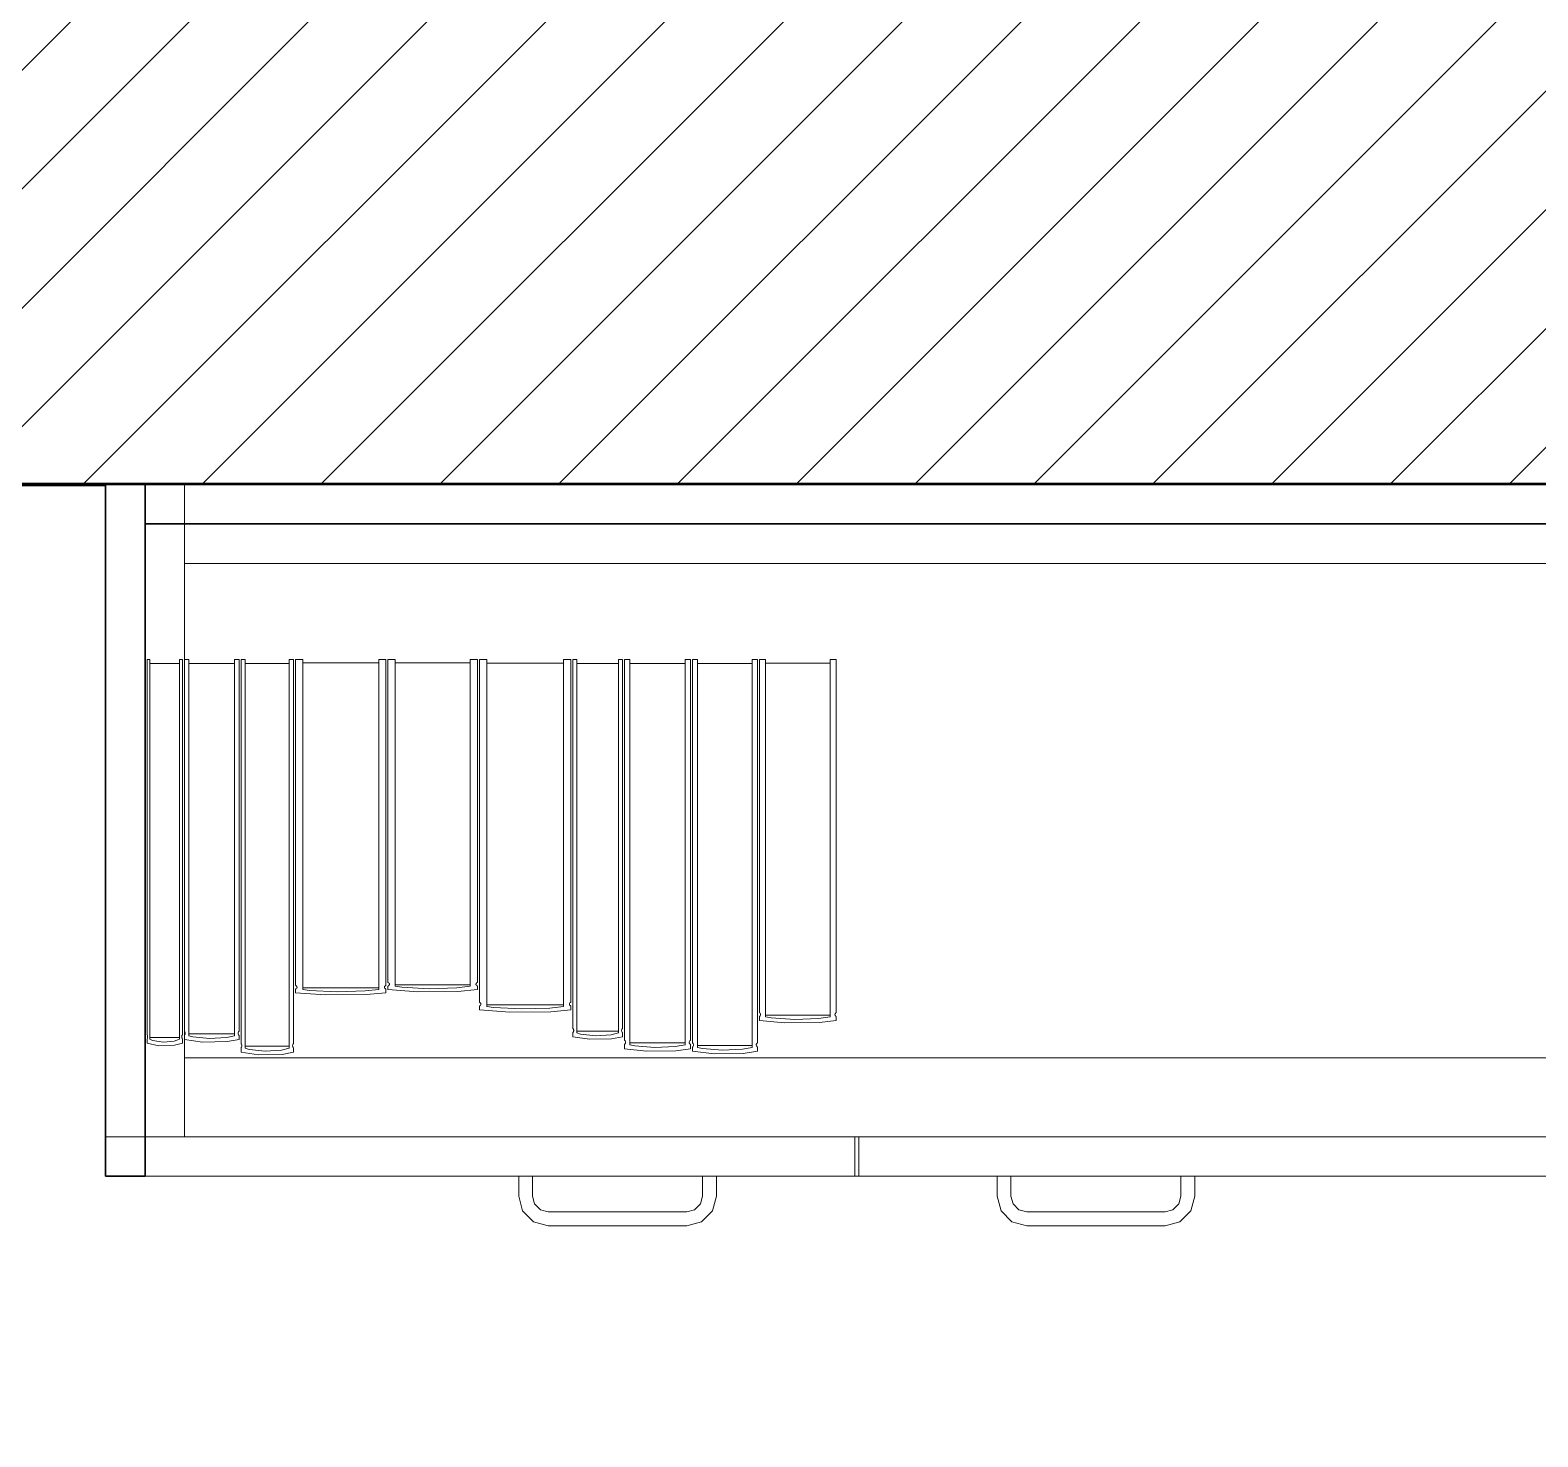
# Model space of a CAD drawing. Header units: inches. Extents: x -19 to 5698, y -728 to 92.
# Drawn here: x 414.781 to 415.544, y 10.968 to 11.68 of the extents above; entities that cross this region are included whole.
import ezdxf

# ---------------------------------------------------------------- set-up
doc = ezdxf.new("R2010")
doc.units = ezdxf.units.IN
doc.header["$MEASUREMENT"] = 0
doc.set_wipeout_variables(frame=1)
doc.linetypes.add('HIDDEN', pattern=[0.375, 0.25, -0.125])
doc.linetypes.add('Wipeout_Contour', pattern=[1, 0, -1])
doc.layers.add('00 conduct tomacorr', color=120, linetype='HIDDEN', lineweight=30)
for name, color, linetype in [('02 _ ARQ _ ZON _ Espacio.3D', 7, 'Continuous'), ('Estructura - 04 MURO', 7, 'Continuous'), ('Interior - Mobiliario', 7, 'Continuous')]:
    doc.layers.add(name, color=color, linetype=linetype)

msp = doc.modelspace()

# ---------------------------------------------------------------- linework, layer by layer
at = {"layer": '02 _ ARQ _ ZON _ Espacio.3D', "color": 254, "linetype": 'Continuous', "lineweight": 0, "flags": 128}
msp.add_lwpolyline([(407.12004, 16.5), (407.12004, 8.1), (407.57006, 8.1), (407.57006, 7.7), (407.77006, 7.7), (407.77006, 7.33105), (413.67006, 7.33105), (413.67006, 7.7), (414.07006, 7.7), (414.07006, 8.1), (414.57006, 8.1), (414.57006, 7.35), (420.67006, 7.35), (420.67006, 7.7), (421.07006, 7.7), (421.07006, 8.1), (421.42006, 8.1), (421.41994, 11.45), (413.47005, 11.44992), (413.47005, 16.9), (413.47005, 17.35), (407.57006, 17.34932), (407.57006, 16.5)], close=True, dxfattribs=at)
at = {"layer": 'Interior - Mobiliario', "color": 175, "linetype": 'Continuous', "lineweight": 13}
for p, q in [((414.83921, 11.43), (416.29921, 11.43)), ((414.83921, 11.12), (414.83921, 11.43)), ((416.27921, 11.41), (414.85921, 11.41)), ((414.85921, 11.16), (414.85921, 11.41)), ((414.85665, 11.16928), (414.85665, 11.36134)), ((414.85665, 11.36134), (414.85808, 11.36134)), ((414.85808, 11.36134), (414.85808, 11.1716)), ((414.85908, 11.1734), (414.85908, 11.36134)), ((414.85908, 11.36134), (414.86129, 11.36134)), ((414.86129, 11.36134), (414.86129, 11.17111)), ((414.86129, 11.35942), (414.88453, 11.35942)), ((414.88453, 11.17111), (414.88453, 11.36134)), ((414.88453, 11.36134), (414.88675, 11.36134)), ((414.88675, 11.36134), (414.88675, 11.1734)), ((414.88775, 11.16713), (414.88775, 11.36134)), ((414.88775, 11.36134), (414.88987, 11.36134)), ((414.88987, 11.36134), (414.88987, 11.16475)), ((414.88987, 11.35936), (414.91219, 11.35936)), ((414.91219, 11.16475), (414.91219, 11.36134)), ((414.91219, 11.36134), (414.91432, 11.36134)), ((414.91432, 11.36134), (414.91432, 11.16713)), ((414.91532, 11.19655), (414.91532, 11.36134)), ((414.91532, 11.36134), (414.91898, 11.36134)), ((414.91898, 11.36134), (414.91898, 11.19454)), ((414.91898, 11.35966), (414.95739, 11.35966)), ((414.95739, 11.19454), (414.95739, 11.36134)), ((414.95739, 11.36134), (414.96105, 11.36134)), ((414.96105, 11.36134), (414.96105, 11.19655)), ((414.96205, 11.19808), (414.96205, 11.36134)), ((414.96205, 11.36134), (414.96567, 11.36134)), ((414.96567, 11.36134), (414.96567, 11.19609)), ((414.96567, 11.35967), (415.00371, 11.35967)), ((415.00371, 11.19609), (415.00371, 11.36134)), ((415.00371, 11.36134), (415.00733, 11.36134)), ((415.00733, 11.36134), (415.00733, 11.19808)), ((415.00833, 11.18804), (415.00833, 11.36134)), ((415.00833, 11.36134), (415.01203, 11.36134)), ((415.01203, 11.36134), (415.01203, 11.18592)), ((415.01203, 11.35957), (415.05093, 11.35957)), ((415.05093, 11.18592), (415.05093, 11.36134)), ((415.05093, 11.36134), (415.05464, 11.36134)), ((415.05464, 11.36134), (415.05464, 11.18804)), ((415.05564, 11.17477), (415.05564, 11.36134)), ((415.05564, 11.36134), (415.05764, 11.36134)), ((415.05764, 11.36134), (415.05764, 11.17249)), ((415.05764, 11.35944), (415.07869, 11.35944)), ((415.07869, 11.17249), (415.07869, 11.36134)), ((415.07869, 11.36134), (415.0807, 11.36134)), ((415.0807, 11.36134), (415.0807, 11.17477)), ((415.0817, 11.16886), (415.0817, 11.36134)), ((415.0817, 11.36134), (415.08437, 11.36134)), ((415.08437, 11.36134), (415.08437, 11.16651)), ((415.08437, 11.35938), (415.11242, 11.35938)), ((415.11242, 11.16651), (415.11242, 11.36134)), ((415.11242, 11.36134), (415.11509, 11.36134)), ((415.11509, 11.36134), (415.11509, 11.16886)), ((415.11609, 11.16758), (415.11609, 11.36134)), ((415.11609, 11.36134), (415.11872, 11.36134)), ((415.11872, 11.36134), (415.11872, 11.16521)), ((415.11872, 11.35936), (415.14633, 11.35936)), ((415.14633, 11.16521), (415.14633, 11.36134)), ((415.14633, 11.36134), (415.14896, 11.36134)), ((415.14896, 11.36134), (415.14896, 11.16758)), ((415.14996, 11.18282), (415.14996, 11.36134)), ((415.14996, 11.36134), (415.15307, 11.36134)), ((415.15307, 11.36134), (415.15307, 11.18064)), ((415.15307, 11.35952), (415.18572, 11.35952)), ((415.18572, 11.18064), (415.18572, 11.36134)), ((415.18572, 11.36134), (415.18883, 11.36134)), ((415.18883, 11.36134), (415.18883, 11.18282)), ((414.9155, 11.19646), (414.91532, 11.19655)), ((414.91577, 11.19624), (414.9155, 11.19646)), ((414.9608, 11.19641), (414.96054, 11.19619)), ((414.96105, 11.19655), (414.9608, 11.19641)), ((414.96222, 11.19799), (414.96205, 11.19808)), ((414.96205, 11.19624), (414.96229, 11.19637)), ((414.9625, 11.19778), (414.96222, 11.19799)), ((414.96229, 11.19637), (414.96255, 11.19659)), ((414.96269, 11.19755), (414.9625, 11.19778)), ((414.96255, 11.19659), (414.96272, 11.19682)), ((414.96279, 11.19731), (414.96269, 11.19755)), ((414.96272, 11.19682), (414.9628, 11.19706)), ((414.9628, 11.19706), (414.96279, 11.19731)), ((415.00371, 11.19693), (414.96567, 11.19693)), ((415.00666, 11.1975), (415.00657, 11.19726)), ((415.00657, 11.19726), (415.00658, 11.19701)), ((415.00658, 11.19701), (415.00669, 11.19677)), ((415.00683, 11.19773), (415.00666, 11.1975)), ((415.00669, 11.19677), (415.00688, 11.19654)), ((415.00709, 11.19795), (415.00683, 11.19773)), ((415.00688, 11.19654), (415.00715, 11.19633)), ((415.00733, 11.19808), (415.00709, 11.19795)), ((415.00715, 11.19633), (415.00733, 11.19624)), ((414.91532, 11.19468), (414.91556, 11.19482)), ((414.91532, 11.19285), (414.91532, 11.19468)), ((414.93057, 11.19172), (414.91532, 11.19285)), ((414.91556, 11.19482), (414.91582, 11.19504)), ((414.91597, 11.19601), (414.91577, 11.19624)), ((414.91582, 11.19504), (414.916, 11.19528)), ((414.91607, 11.19577), (414.91597, 11.19601)), ((414.916, 11.19528), (414.91608, 11.19552)), ((414.91608, 11.19552), (414.91607, 11.19577)), ((414.95739, 11.19538), (414.91898, 11.19538)), ((414.91898, 11.19454), (414.92244, 11.19404)), ((414.92244, 11.19404), (414.93646, 11.19333)), ((414.95102, 11.19193), (414.93057, 11.19172)), ((414.93646, 11.19333), (414.95054, 11.19376)), ((414.95054, 11.19376), (414.95739, 11.19454)), ((414.96105, 11.19285), (414.95102, 11.19193)), ((414.96036, 11.19596), (414.96028, 11.19571)), ((414.96028, 11.19571), (414.96029, 11.19547)), ((414.96029, 11.19547), (414.9604, 11.19522)), ((414.96054, 11.19619), (414.96036, 11.19596)), ((414.9604, 11.19522), (414.96059, 11.19499)), ((414.96059, 11.19499), (414.96087, 11.19478)), ((414.96087, 11.19478), (414.96105, 11.19468)), ((414.96105, 11.19468), (414.96105, 11.19285)), ((414.96205, 11.19442), (414.96205, 11.19624)), ((414.97715, 11.1933), (414.96205, 11.19442)), ((414.96567, 11.19609), (414.9691, 11.1956)), ((414.9691, 11.1956), (414.98299, 11.1949)), ((414.9974, 11.19351), (414.97715, 11.1933)), ((414.98299, 11.1949), (414.99693, 11.19532)), ((414.99693, 11.19532), (415.00371, 11.19609)), ((415.00733, 11.19442), (414.9974, 11.19351)), ((415.00733, 11.19624), (415.00733, 11.19442)), ((415.00851, 11.18794), (415.00833, 11.18804)), ((415.00833, 11.18608), (415.00858, 11.18622)), ((415.00833, 11.18415), (415.00833, 11.18608)), ((415.02377, 11.18296), (415.00833, 11.18415)), ((415.00879, 11.18772), (415.00851, 11.18794)), ((415.00858, 11.18622), (415.00884, 11.18645)), ((415.00899, 11.18747), (415.00879, 11.18772)), ((415.00884, 11.18645), (415.00902, 11.1867)), ((415.00909, 11.18722), (415.00899, 11.18747)), ((415.00902, 11.1867), (415.0091, 11.18696)), ((415.0091, 11.18696), (415.00909, 11.18722)), ((415.05093, 11.18681), (415.01203, 11.18681)), ((415.01203, 11.18592), (415.01555, 11.1854)), ((415.01555, 11.1854), (415.02974, 11.18466)), ((415.04448, 11.18318), (415.02377, 11.18296)), ((415.02974, 11.18466), (415.044, 11.18511)), ((415.044, 11.18511), (415.05093, 11.18592)), ((415.05464, 11.18415), (415.04448, 11.18318)), ((415.05395, 11.18742), (415.05386, 11.18716)), ((415.05386, 11.18716), (415.05387, 11.1869)), ((415.05387, 11.1869), (415.05398, 11.18664)), ((415.05413, 11.18766), (415.05395, 11.18742)), ((415.05398, 11.18664), (415.05418, 11.1864)), ((415.05439, 11.18789), (415.05413, 11.18766)), ((415.05418, 11.1864), (415.05446, 11.18617)), ((415.05464, 11.18804), (415.05439, 11.18789)), ((415.05446, 11.18617), (415.05464, 11.18608)), ((415.05464, 11.18608), (415.05464, 11.18415)), ((415.15011, 11.18272), (415.14996, 11.18282)), ((415.15035, 11.18249), (415.15011, 11.18272)), ((415.15017, 11.18095), (415.15039, 11.18118)), ((415.15051, 11.18224), (415.15035, 11.18249)), ((415.15039, 11.18118), (415.15054, 11.18144)), ((415.1506, 11.18197), (415.15051, 11.18224)), ((415.15054, 11.18144), (415.15061, 11.1817)), ((415.15061, 11.1817), (415.1506, 11.18197)), ((415.18572, 11.18155), (415.15307, 11.18155)), ((415.18826, 11.18218), (415.18818, 11.18191)), ((415.18818, 11.18191), (415.18819, 11.18164)), ((415.18819, 11.18164), (415.18828, 11.18138)), ((415.1884, 11.18243), (415.18826, 11.18218)), ((415.18828, 11.18138), (415.18845, 11.18113)), ((415.18863, 11.18267), (415.1884, 11.18243)), ((415.18845, 11.18113), (415.18868, 11.1809)), ((415.18883, 11.18282), (415.18863, 11.18267)), ((415.05574, 11.17467), (415.05564, 11.17477)), ((415.05589, 11.17443), (415.05574, 11.17467)), ((415.05599, 11.17416), (415.05589, 11.17443)), ((415.05605, 11.17389), (415.05599, 11.17416)), ((415.05601, 11.17333), (415.05606, 11.17361)), ((415.05606, 11.17361), (415.05605, 11.17389)), ((415.07869, 11.17345), (415.05764, 11.17345)), ((415.08032, 11.1741), (415.08028, 11.17383)), ((415.08028, 11.17383), (415.08028, 11.17354)), ((415.08028, 11.17354), (415.08034, 11.17327)), ((415.08042, 11.17437), (415.08032, 11.1741)), ((415.08056, 11.17461), (415.08042, 11.17437)), ((415.0807, 11.17477), (415.08056, 11.17461)), ((415.14996, 11.1808), (415.15017, 11.18095)), ((415.14996, 11.17881), (415.14996, 11.1808)), ((415.16292, 11.17759), (415.14996, 11.17881)), ((415.15307, 11.18064), (415.15602, 11.1801)), ((415.15602, 11.1801), (415.16794, 11.17933)), ((415.18031, 11.17781), (415.16292, 11.17759)), ((415.16794, 11.17933), (415.1799, 11.1798)), ((415.1799, 11.1798), (415.18572, 11.18064)), ((415.18883, 11.17881), (415.18031, 11.17781)), ((415.18868, 11.1809), (415.18883, 11.1808)), ((415.18883, 11.1808), (415.18883, 11.17881)), ((414.85416, 11.16628), (414.84617, 11.16604)), ((414.84847, 11.1679), (414.85397, 11.16839)), ((414.85397, 11.16839), (414.85665, 11.16928)), ((414.85808, 11.16734), (414.85416, 11.16628)), ((414.85781, 11.17092), (414.85778, 11.17064)), ((414.85778, 11.17064), (414.85778, 11.17035)), ((414.85778, 11.17035), (414.85782, 11.17007)), ((414.85788, 11.17119), (414.85781, 11.17092)), ((414.85782, 11.17007), (414.8579, 11.16981)), ((414.85798, 11.17144), (414.85788, 11.17119)), ((414.8579, 11.16981), (414.85801, 11.16956)), ((414.85808, 11.1716), (414.85798, 11.17144)), ((414.85801, 11.16956), (414.85808, 11.16945)), ((414.85808, 11.16945), (414.85808, 11.16734)), ((414.85919, 11.1733), (414.85908, 11.1734)), ((414.85908, 11.17127), (414.85923, 11.17143)), ((414.85908, 11.16919), (414.85908, 11.17127)), ((414.86831, 11.1679), (414.85908, 11.16919)), ((414.85935, 11.17305), (414.85919, 11.1733)), ((414.85923, 11.17143), (414.85939, 11.17168)), ((414.85947, 11.17279), (414.85935, 11.17305)), ((414.85939, 11.17168), (414.85949, 11.17195)), ((414.85953, 11.17251), (414.85947, 11.17279)), ((414.85949, 11.17195), (414.85954, 11.17223)), ((414.85954, 11.17223), (414.85953, 11.17251)), ((414.88453, 11.17207), (414.86129, 11.17207)), ((414.86129, 11.17111), (414.86339, 11.17054)), ((414.86339, 11.17054), (414.87187, 11.16974)), ((414.88068, 11.16813), (414.86831, 11.1679)), ((414.87187, 11.16974), (414.88039, 11.17022)), ((414.88039, 11.17022), (414.88453, 11.17111)), ((414.88675, 11.16919), (414.88068, 11.16813)), ((414.88634, 11.17273), (414.88629, 11.17245)), ((414.88629, 11.17245), (414.88629, 11.17217)), ((414.88629, 11.17217), (414.88635, 11.17189)), ((414.88644, 11.173), (414.88634, 11.17273)), ((414.88635, 11.17189), (414.88647, 11.17162)), ((414.8866, 11.17325), (414.88644, 11.173)), ((414.88647, 11.17162), (414.88664, 11.17138)), ((414.88675, 11.1734), (414.8866, 11.17325)), ((414.88664, 11.17138), (414.88675, 11.17127)), ((414.88675, 11.17127), (414.88675, 11.16919)), ((414.88785, 11.16702), (414.88775, 11.16713)), ((414.88801, 11.16677), (414.88785, 11.16702)), ((414.88812, 11.16649), (414.88801, 11.16677)), ((414.88819, 11.16621), (414.88812, 11.16649)), ((414.88814, 11.16562), (414.88819, 11.16591)), ((414.88819, 11.16591), (414.88819, 11.16621)), ((414.91392, 11.16643), (414.91387, 11.16614)), ((414.91387, 11.16614), (414.91388, 11.16585)), ((414.91388, 11.16585), (414.91394, 11.16556)), ((414.91402, 11.16671), (414.91392, 11.16643)), ((414.91418, 11.16696), (414.91402, 11.16671)), ((414.91432, 11.16713), (414.91418, 11.16696)), ((415.05564, 11.17266), (415.05577, 11.17282)), ((415.05564, 11.17059), (415.05564, 11.17266)), ((415.06399, 11.1693), (415.05564, 11.17059)), ((415.05577, 11.17282), (415.05592, 11.17306)), ((415.05592, 11.17306), (415.05601, 11.17333)), ((415.05764, 11.17249), (415.05954, 11.17193)), ((415.05954, 11.17193), (415.06723, 11.17113)), ((415.0752, 11.16954), (415.06399, 11.1693)), ((415.06723, 11.17113), (415.07494, 11.17162)), ((415.07494, 11.17162), (415.07869, 11.17249)), ((415.0807, 11.17059), (415.0752, 11.16954)), ((415.08034, 11.17327), (415.08045, 11.17301)), ((415.08045, 11.17301), (415.0806, 11.17276)), ((415.0806, 11.17276), (415.0807, 11.17266)), ((415.0807, 11.17266), (415.0807, 11.17059)), ((415.08183, 11.16875), (415.0817, 11.16886)), ((415.0817, 11.16668), (415.08188, 11.16684)), ((415.0817, 11.16454), (415.0817, 11.16668)), ((415.08203, 11.1685), (415.08183, 11.16875)), ((415.08188, 11.16684), (415.08207, 11.1671)), ((415.08217, 11.16823), (415.08203, 11.1685)), ((415.08207, 11.1671), (415.08219, 11.16737)), ((415.08225, 11.16795), (415.08217, 11.16823)), ((415.08219, 11.16737), (415.08226, 11.16766)), ((415.08226, 11.16766), (415.08225, 11.16795)), ((415.11242, 11.16749), (415.08437, 11.16749)), ((415.08437, 11.16651), (415.0869, 11.16593)), ((415.0869, 11.16593), (415.09714, 11.1651)), ((415.10742, 11.16561), (415.11242, 11.16651)), ((415.1146, 11.16817), (415.11453, 11.16788)), ((415.11453, 11.16788), (415.11454, 11.16759)), ((415.11454, 11.16759), (415.11462, 11.16731)), ((415.11472, 11.16845), (415.1146, 11.16817)), ((415.11462, 11.16731), (415.11476, 11.16704)), ((415.11491, 11.1687), (415.11472, 11.16845)), ((415.11476, 11.16704), (415.11496, 11.16679)), ((415.11509, 11.16886), (415.11491, 11.1687)), ((415.11496, 11.16679), (415.11509, 11.16668)), ((415.11509, 11.16668), (415.11509, 11.16454)), ((415.11622, 11.16747), (415.11609, 11.16758)), ((415.11642, 11.16722), (415.11622, 11.16747)), ((415.11627, 11.16555), (415.11646, 11.1658)), ((415.11656, 11.16695), (415.11642, 11.16722)), ((415.11646, 11.1658), (415.11658, 11.16608)), ((415.11663, 11.16666), (415.11656, 11.16695)), ((415.11658, 11.16608), (415.11664, 11.16637)), ((415.11664, 11.16637), (415.11663, 11.16666)), ((415.14633, 11.1662), (415.11872, 11.1662)), ((415.14847, 11.16689), (415.14841, 11.1666)), ((415.14841, 11.1666), (415.14842, 11.1663)), ((415.14842, 11.1663), (415.1485, 11.16602)), ((415.1486, 11.16716), (415.14847, 11.16689)), ((415.1485, 11.16602), (415.14863, 11.16575)), ((415.14879, 11.16742), (415.1486, 11.16716)), ((415.14896, 11.16758), (415.14879, 11.16742)), ((414.85921, 11.12), (414.85921, 11.16)), ((414.85921, 11.16), (416.27921, 11.16)), ((414.88775, 11.16493), (414.88789, 11.16509)), ((414.88775, 11.16277), (414.88775, 11.16493)), ((414.89661, 11.16143), (414.88775, 11.16277)), ((414.88789, 11.16509), (414.88804, 11.16535)), ((414.88804, 11.16535), (414.88814, 11.16562)), ((414.91219, 11.16575), (414.88987, 11.16575)), ((414.88987, 11.16475), (414.89189, 11.16417)), ((414.89189, 11.16417), (414.90003, 11.16334)), ((414.90849, 11.16168), (414.89661, 11.16143)), ((414.90003, 11.16334), (414.90821, 11.16384)), ((414.90821, 11.16384), (414.91219, 11.16475)), ((414.91432, 11.16277), (414.90849, 11.16168)), ((414.91394, 11.16556), (414.91405, 11.16529)), ((414.91405, 11.16529), (414.91421, 11.16504)), ((414.91421, 11.16504), (414.91432, 11.16493)), ((414.91432, 11.16493), (414.91432, 11.16277)), ((415.09283, 11.16322), (415.0817, 11.16454)), ((415.10777, 11.16347), (415.09283, 11.16322)), ((415.09714, 11.1651), (415.10742, 11.16561)), ((415.11509, 11.16454), (415.10777, 11.16347)), ((415.11609, 11.16539), (415.11627, 11.16555)), ((415.11609, 11.16323), (415.11609, 11.16539)), ((415.12705, 11.1619), (415.11609, 11.16323)), ((415.11872, 11.16521), (415.12122, 11.16463)), ((415.12122, 11.16463), (415.13129, 11.1638)), ((415.14175, 11.16215), (415.12705, 11.1619)), ((415.13129, 11.1638), (415.14141, 11.1643)), ((415.14141, 11.1643), (415.14633, 11.16521)), ((415.14896, 11.16323), (415.14175, 11.16215)), ((415.14863, 11.16575), (415.14883, 11.1655)), ((415.14883, 11.1655), (415.14896, 11.16539)), ((415.14896, 11.16539), (415.14896, 11.16323)), ((416.29921, 11.12), (414.83921, 11.12)), ((416.27921, 11.12), (414.85921, 11.12)), ((415.19821, 11.1), (415.19821, 11.12)), ((415.55921, 11.12), (415.20021, 11.12)), ((415.20021, 11.1), (415.20021, 11.12)), ((415.02821, 11.09), (415.02821, 11.1)), ((415.02821, 11.1), (415.03521, 11.1)), ((415.03521, 11.1), (415.03521, 11.09)), ((415.12121, 11.1), (415.12821, 11.1)), ((415.12121, 11.09), (415.12121, 11.1)), ((415.12821, 11.1), (415.12821, 11.09)), ((415.55921, 11.1), (415.20021, 11.1)), ((415.27021, 11.1), (415.27021, 11.09)), ((415.27721, 11.1), (415.27021, 11.1)), ((415.27721, 11.09), (415.27721, 11.1)), ((415.36321, 11.1), (415.36321, 11.09)), ((415.37021, 11.1), (415.36321, 11.1)), ((415.37021, 11.09), (415.37021, 11.1)), ((415.03022, 11.0825), (415.02821, 11.09)), ((415.03521, 11.09), (415.03628, 11.086)), ((415.12014, 11.086), (415.12121, 11.09)), ((415.12821, 11.09), (415.1262, 11.0825)), ((415.27021, 11.09), (415.27222, 11.0825)), ((415.27828, 11.086), (415.27721, 11.09)), ((415.36321, 11.09), (415.36214, 11.086)), ((415.3682, 11.0825), (415.37021, 11.09)), ((415.03571, 11.07701), (415.03022, 11.0825)), ((415.03628, 11.086), (415.03921, 11.08307)), ((415.03921, 11.08307), (415.04321, 11.082)), ((415.04321, 11.082), (415.11321, 11.082)), ((415.11321, 11.082), (415.11721, 11.08307)), ((415.11721, 11.08307), (415.12014, 11.086)), ((415.1262, 11.0825), (415.12071, 11.07701)), ((415.27222, 11.0825), (415.27771, 11.07701)), ((415.28121, 11.08307), (415.27828, 11.086)), ((415.28521, 11.082), (415.28121, 11.08307)), ((415.35521, 11.082), (415.28521, 11.082)), ((415.35921, 11.08307), (415.35521, 11.082)), ((415.36214, 11.086), (415.35921, 11.08307)), ((415.36271, 11.07701), (415.3682, 11.0825)), ((415.04321, 11.075), (415.03571, 11.07701)), ((415.11321, 11.075), (415.04321, 11.075)), ((415.12071, 11.07701), (415.11321, 11.075)), ((415.27771, 11.07701), (415.28521, 11.075)), ((415.28521, 11.075), (415.35521, 11.075)), ((415.35521, 11.075), (415.36271, 11.07701))]:
    msp.add_line(p, q, dxfattribs=at)

# ---------------------------------------------------------------- next in the draw order: wipeouts: each hides what was drawn before it
at = {"color": 254, "linetype": 'Wipeout_Contour', "lineweight": 0, "ltscale": 13054.906544}
msp.add_wipeout([(421.32006, 11.7), (413.62005, 11.69992), (413.62005, 11.44992), (421.32006, 11.45)], dxfattribs=at).dxf.layer = 'Estructura - 04 MURO'

# ---------------------------------------------------------------- next in the draw order: hatches: boundary and pattern name
at = {"layer": 'Estructura - 04 MURO', "linetype": 'Continuous', "lineweight": 5}
h = msp.add_hatch(dxfattribs=at)
h.set_pattern_fill('LADRILLO_COMÚN_0002', color=250, style=0, pattern_type=2)
h.set_pattern_definition([(45, (370.000076, 2e-08), (-0.030052038, 0.030052038), [])])
h.paths.add_polyline_path([(421.32006, 11.7), (413.62005, 11.69992), (413.62005, 11.44992), (421.32006, 11.45)])

# ---------------------------------------------------------------- next in the draw order: linework, layer by layer
at = {"layer": 'Estructura - 04 MURO', "color": 7, "linetype": 'Continuous', "lineweight": 80, "flags": 128}
msp.add_lwpolyline([(413.47005, 11.44992), (421.32006, 11.45)], dxfattribs=at)

# ---------------------------------------------------------------- next in the draw order: wipeouts: each hides what was drawn before it
at = {"color": 254, "linetype": 'Wipeout_Contour', "lineweight": 0, "ltscale": 13047.301319}
msp.add_wipeout([(416.29921, 11.43), (416.29921, 11.45), (414.83921, 11.45), (414.83921, 11.43)], dxfattribs=at).dxf.layer = 'Interior - Mobiliario'

# ---------------------------------------------------------------- next in the draw order: linework, layer by layer
at = {"layer": 'Interior - Mobiliario', "color": 175, "linetype": 'Continuous', "lineweight": 30}
for p, q in [((414.83921, 11.43), (414.83921, 11.45)), ((414.83921, 11.45), (416.29921, 11.45)), ((414.83921, 11.43), (416.29921, 11.43))]:
    msp.add_line(p, q, dxfattribs=at)
at = {"layer": 'Interior - Mobiliario', "color": 175, "linetype": 'Continuous', "lineweight": 13}
for p, q in [((414.83921, 11.45), (416.29921, 11.45)), ((414.83921, 11.43), (414.83921, 11.45)), ((414.85921, 11.45), (416.27921, 11.45)), ((414.85921, 11.41), (414.85921, 11.45)), ((416.29921, 11.43), (414.83921, 11.43))]:
    msp.add_line(p, q, dxfattribs=at)

# ---------------------------------------------------------------- next in the draw order: wipeouts: each hides what was drawn before it
at = {"color": 254, "linetype": 'Wipeout_Contour', "lineweight": 0, "ltscale": 13044.339059}
msp.add_wipeout([(414.83921, 11.1), (414.83921, 11.45), (414.81921, 11.45), (414.81921, 11.1)], dxfattribs=at).dxf.layer = 'Interior - Mobiliario'

# ---------------------------------------------------------------- next in the draw order: linework, layer by layer
at = {"layer": '00 conduct tomacorr'}
msp.add_arc((415.15273, 13.26871, 0.00015), 3.48358, 194.23086, 272.73921, dxfattribs=at)
at = {"layer": 'Interior - Mobiliario', "color": 175, "linetype": 'Continuous', "lineweight": 30}
for p, q in [((414.81921, 11.1), (414.81921, 11.45)), ((414.81921, 11.45), (414.83921, 11.45)), ((414.83921, 11.1), (414.83921, 11.45)), ((414.81921, 11.1), (414.83921, 11.1))]:
    msp.add_line(p, q, dxfattribs=at)
at = {"layer": 'Interior - Mobiliario', "color": 175, "linetype": 'Continuous', "lineweight": 13}
for p, q in [((414.81921, 11.45), (414.83921, 11.45)), ((414.81921, 11.1), (414.81921, 11.45)), ((414.81921, 11.45), (414.85921, 11.45)), ((414.81921, 11.12), (414.81921, 11.45)), ((416.31921, 11.45), (414.81921, 11.45)), ((414.81921, 11.45), (414.81921, 11.1)), ((414.83921, 11.45), (414.83921, 11.1)), ((414.83921, 11.45), (416.29921, 11.45)), ((414.83921, 11.1), (414.83921, 11.45)), ((414.83921, 11.43), (416.29921, 11.43)), ((414.83921, 11.1), (414.83921, 11.43)), ((414.83921, 11.43), (416.29921, 11.43)), ((414.83921, 11.12), (414.83921, 11.43)), ((414.83921, 11.43), (416.29921, 11.43)), ((414.83921, 11.12), (414.83921, 11.43)), ((414.84021, 11.1716), (414.84021, 11.36134)), ((414.84021, 11.36134), (414.84164, 11.36134)), ((414.84164, 11.36134), (414.84164, 11.16928)), ((414.84164, 11.3594), (414.85665, 11.3594)), ((414.84028, 11.17149), (414.84021, 11.1716)), ((414.84021, 11.16945), (414.84031, 11.16961)), ((414.84021, 11.16734), (414.84021, 11.16945)), ((414.84617, 11.16604), (414.84021, 11.16734)), ((414.84039, 11.17125), (414.84028, 11.17149)), ((414.84031, 11.16961), (414.84041, 11.16986)), ((414.84046, 11.17098), (414.84039, 11.17125)), ((414.84041, 11.16986), (414.84048, 11.17013)), ((414.8405, 11.1707), (414.84046, 11.17098)), ((414.84048, 11.17013), (414.84051, 11.17042)), ((414.84051, 11.17042), (414.8405, 11.1707)), ((414.85665, 11.17025), (414.84164, 11.17025)), ((414.84164, 11.16928), (414.84299, 11.16871)), ((414.84299, 11.16871), (414.84847, 11.1679)), ((414.85921, 11.12), (414.81921, 11.12)), ((416.29921, 11.12), (414.83921, 11.12)), ((416.29921, 11.12), (414.83921, 11.12)), ((414.83921, 11.12), (415.19821, 11.12)), ((414.83921, 11.1), (414.83921, 11.12)), ((414.83921, 11.1), (414.81921, 11.1)), ((414.81921, 11.1), (416.31921, 11.1)), ((416.29921, 11.1), (414.83921, 11.1)), ((416.29921, 11.1), (414.83921, 11.1)), ((414.83921, 11.1), (415.19821, 11.1))]:
    msp.add_line(p, q, dxfattribs=at)

doc.saveas('drawing.dxf')
